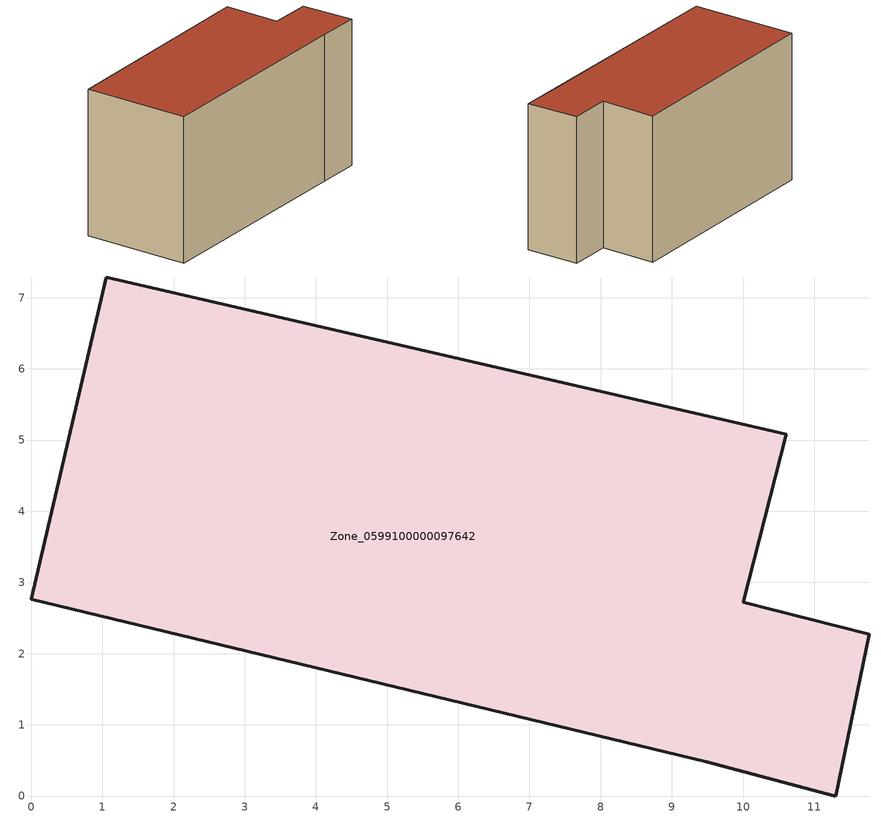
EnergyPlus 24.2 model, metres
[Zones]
Zone_0599100000097642
 floor ground (C_G): 1.05,7.29 10.6,5.08 10.01,2.72 11.77,2.27 11.3,0 9.48,0.48 0,2.76 z0
 wall outside (C_F): 10.6,5.08 1.05,7.29 0,2.76 9.48,0.48 11.3,0 11.77,2.27 10.01,2.72 10.6,5.08 z0:6.41
 roof outside (C_R): 11.77,2.27 10.01,2.72 10.6,5.08 1.05,7.29 0,2.76 9.48,0.48 11.3,0 z6.41
[BUILDING]
Pand.0599100000097642: North Axis=0; Terrain=City; Loads Convergence Tolerance Value=0.04; Temperature Convergence Tolerance Value=0.4; Solar Distribution=FullExterior; Maximum Number of Warmup Days=25; Minimum Number of Warmup Days=1
[Site:Location]
Rotterdam.The.Hague.AP_ZH_NLD Design_Conditions: Latitude=51.96; Longitude=4.45; Time Zone=1; Elevation=-4.5
[SITE:GROUNDTEMPERATURE:BUILDINGSURFACE]
18, 18, 18, 18, 18, 18, 18, 18, 18, 18, 18, 18
[MATERIAL] Thermal Absorptance=0.9; Solar Absorptance=0.7; Visible Absorptance=0.7
Name | Roughness | Thickness | Conductivity | Density | Specific Heat
G.TC.1946 | MediumSmooth | 0.15 | 1 | 540 | 1210
F.TC.1946 | Rough | 0.3 | 0.857143 | 1920 | 840
R.TC.1946 | MediumRough | 0.2 | 0.909091 | 1500 | 1000
[CONSTRUCTION]
C_G: G.TC.1946
C_F: F.TC.1946
C_R: R.TC.1946
[ZONE]
Zone_0599100000097642: Type=1; Multiplier=1; Ceiling Height=Autocalculate; Volume=Autocalculate; Floor Area=autocalculate; Part of Total Floor Area=Yes
[ZONEINFILTRATION:DESIGNFLOWRATE]
Infil_Zone_0599100000097642: Zone or ZoneList or Space or SpaceList=Zone_0599100000097642; Schedule=AlwaysOn; Design Flow Rate Calculation Method=Flow/Area; Flow Rate per Floor Area=0.003; Constant Term Coefficient=1; Temperature Term Coefficient=0; Velocity Term Coefficient=0; Velocity Squared Term Coefficient=0
[HVACTEMPLATE:ZONE:IDEALLOADSAIRSYSTEM]
Zone_0599100000097642: Maximum Heating Supply Air Temperature=50; Minimum Cooling Supply Air Temperature=13; Maximum Heating Supply Air Humidity Ratio=0.0156; Minimum Cooling Supply Air Humidity Ratio=0.0077; Heating Limit=NoLimit; Cooling Limit=NoLimit; Dehumidification Control Type=ConstantSensibleHeatRatio; Cooling Sensible Heat Ratio=0.7; Dehumidification Setpoint=60; Humidification Control Type=None; Humidification Setpoint=30; Outdoor Air Method=None; Outdoor Air Flow Rate per Person=0.00944; Outdoor Air Flow Rate per Zone Floor Area=0; Outdoor Air Flow Rate per Zone=0; Demand Controlled Ventilation Type=None; Outdoor Air Economizer Type=NoEconomizer; Heat Recovery Type=None; Sensible Heat Recovery Effectiveness=0.7; Latent Heat Recovery Effectiveness=0.65
[ZONECONTROL:THERMOSTAT]
ThermostatControl_Zone_0599100000097642: Zone or ZoneList=Zone_0599100000097642; Control Type Schedule=DualSetpointControlType; Control 1=Thermostat_Zone_0599100000097642; Temperature Difference Between Cutout And Setpoint=0
[THERMOSTATSETPOINT:DUALSETPOINT]
Thermostat_Zone_0599100000097642: Heating Setpoint Temperature Schedule=HeatingSetpoint_Zone_0599100000097642; Cooling Setpoint Temperature Schedule=CoolingSetpoint_Zone_0599100000097642
[SCHEDULE:COMPACT]
HeatingSetpoint_Zone_0599100000097642: Through: 12/31, For: AllDays, Until: 24:00, 21
CoolingSetpoint_Zone_0599100000097642: Through: 12/31, For: AllDays, Until: 24:00, 24
DualSetpointControlType: Through: 12/31, For: AllDays, Until: 24:00, 4
AlwaysOn: Through: 12/31, For: AllDays, Until: 24:00, 1
